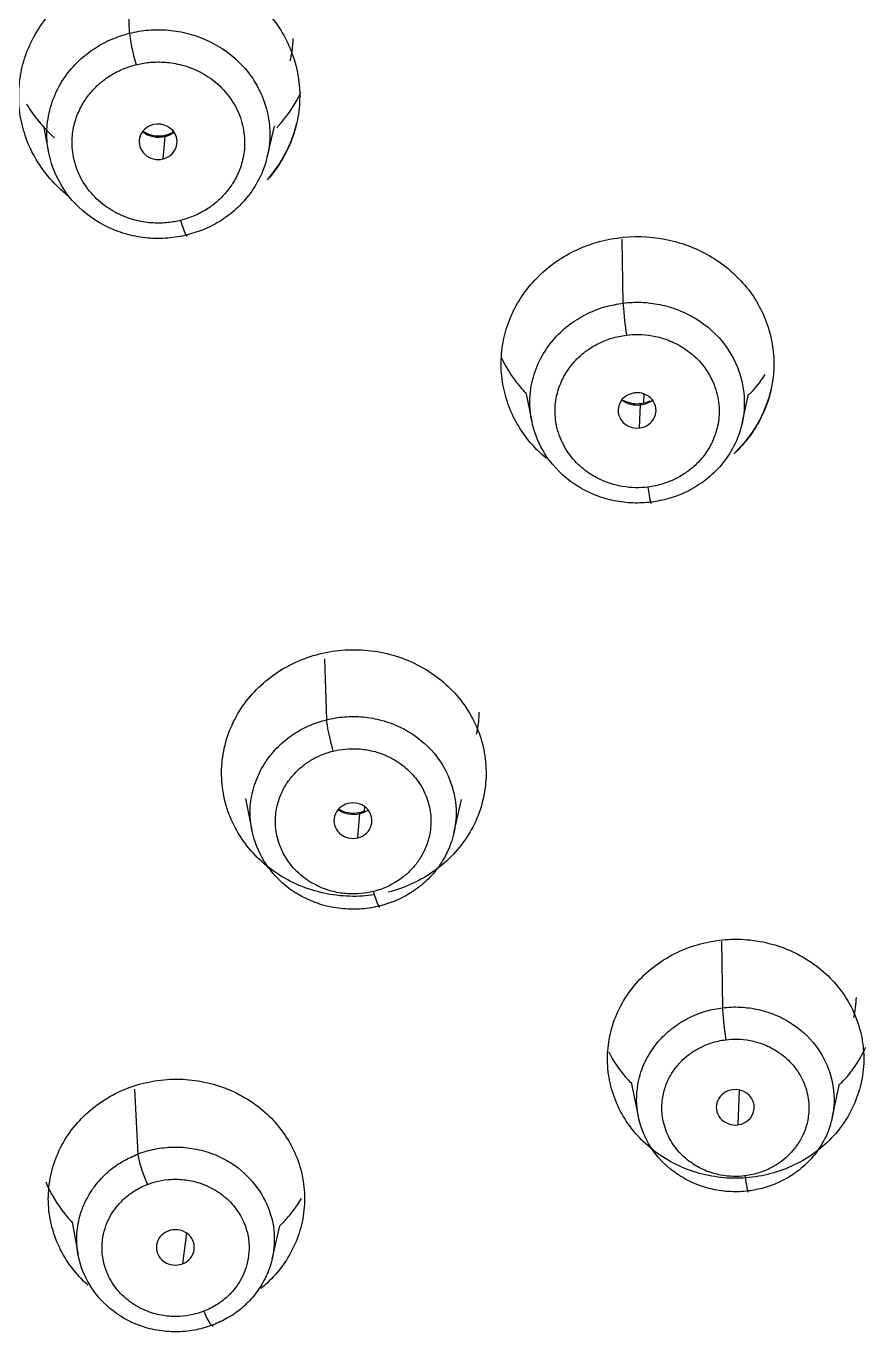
# Model space of a CAD drawing. Extents: x 1777 to 3131, y 3495 to 4487.
# Drawn here: x 2228.08 to 2238.04, y 4128.68 to 4144.18 of the extents above; entities that cross this region are included whole.
import ezdxf

# ---------------------------------------------------------------- set-up
doc = ezdxf.new("R2010")
doc.units = 0
doc.header["$LTSCALE"] = 30
doc.header["$MEASUREMENT"] = 0
doc.layers.add('\\M+5B3DF\\M+5B4E7\\M+5CFDF', color=3, linetype='CONTINUOUS', lineweight=9)

msp = doc.modelspace()

# ---------------------------------------------------------------- linework, layer by layer
at = {"layer": '\\M+5B3DF\\M+5B4E7\\M+5CFDF', "color": 0, "lineweight": -3}
for p, q in [((2229.305, 4144.09), (2229.285, 4144.837)), ((2228.285, 4142.994), (2228.346, 4142.675)), ((2229.817, 4142.913), (2229.819, 4142.937)), ((2230.938, 4142.622), (2231.025, 4142.99)), ((2229.703, 4142.599), (2229.729, 4142.867)), ((2235.158, 4140.889), (2235.147, 4141.649)), ((2234.005, 4139.828), (2234.075, 4139.485)), ((2235.352, 4139.408), (2235.365, 4139.683)), ((2235.404, 4139.813), (2235.399, 4139.702)), ((2236.568, 4139.463), (2236.646, 4139.809)), ((2231.618, 4136.67), (2231.641, 4135.946)), ((2230.682, 4135.014), (2230.755, 4134.638)), ((2232.093, 4134.915), (2232.089, 4134.864)), ((2233.151, 4134.6), (2233.243, 4135.002)), ((2232.013, 4134.545), (2232.038, 4134.834)), ((2232.043, 4134.845), (2232.047, 4134.844)), ((2236.323, 4133.32), (2236.336, 4132.529)), ((2235.255, 4131.649), (2235.338, 4131.239)), ((2237.636, 4131.223), (2237.724, 4131.628)), ((2229.366, 4131.563), (2229.403, 4130.794)), ((2236.535, 4131.555), (2236.517, 4131.14)), ((2228.624, 4129.988), (2228.698, 4129.593)), ((2230.996, 4129.548), (2231.087, 4129.943)), ((2229.98, 4129.858), (2229.935, 4129.492))]:
    msp.add_line(p, q, dxfattribs=at)
for centre, major_axis, ratio, start_param, end_param in [((2229.383, 4143.824), (-0.073, 0.291), 0.092301, 0.394717, 1.924045), ((2229.645, 4142.803), (-0.225, 0), 0.934575, 4.975682, 8.117275), ((2229.652, 4143.137), (-0.296, 0.007), 0.943636, 0.888106, 1.85341), ((2229.645, 4142.803), (-0.225, 0), 0.934575, 1.83409, 4.975682), ((2229.657, 4143.363), (1.669, -0.037), 0.943636, 5.610906, 6.0825), ((2229.652, 4143.137), (-0.296, 0.007), 0.943636, 1.85341, 2.256172), ((2229.806, 4142.587), (0.073, -0.291), 0.092301, 3.149086, 3.396683), ((2229.912, 4141.977), (0.073, -0.291), 0.092301, 5.065638, 6.538276), ((2235.197, 4140.616), (0.037, -0.298), 0.046549, 3.548022, 5.074186), ((2235.323, 4139.616), (-0.225, 0), 0.934536, 4.843899, 7.985491), ((2235.323, 4139.616), (-0.225, 0), 0.934536, 1.702306, 4.843899), ((2235.328, 4140.185), (1.62, -0.016), 0.942855, 5.50507, 6.084012), ((2235.326, 4139.961), (-0.298, 0.003), 0.942855, 0.910191, 1.710955), ((2235.326, 4139.961), (-0.298, 0.003), 0.942855, 1.710955, 2.232605), ((2235.404, 4139.396), (0.037, -0.298), 0.046549, 3.142437, 3.408395), ((2235.451, 4138.814), (-0.037, 0.298), 0.046549, 1.932593, 3.408396), ((2231.718, 4135.681), (0.073, -0.291), 0.092301, 3.542661, 5.065638), ((2231.955, 4134.749), (-0.225, 0), 0.934445, 4.975086, 8.116679), ((2231.961, 4135.106), (-0.3, 0.005), 0.941598, 0.939648, 1.848452), ((2231.955, 4134.749), (-0.225, 0), 0.934445, 1.833493, 4.975086), ((2231.961, 4135.106), (-0.3, 0.005), 0.941598, 1.848452, 2.204042), ((2232.196, 4134.016), (-0.073, 0.291), 0.092301, 1.924045, 3.403035), ((2236.375, 4132.257), (0.037, -0.298), 0.046549, 3.554397, 5.074186), ((2236.488, 4131.349), (-0.225, 0), 0.934409, 4.843628, 7.985221), ((2236.488, 4131.349), (-0.225, 0), 0.934409, 1.702036, 4.843628), ((2229.518, 4130.541), (0.108, -0.28), 0.136474, 3.531647, 5.051436), ((2236.603, 4130.642), (-0.037, 0.298), 0.046549, 1.932593, 3.414771), ((2229.849, 4129.687), (-0.225, 0), 0.934366, 1.964422, 5.106015), ((2229.849, 4129.687), (-0.225, 0), 0.934366, 5.106015, 8.247608), ((2230.185, 4129.036), (-0.108, 0.28), 0.136474, 1.909843, 3.392021)]:
    msp.add_ellipse(centre, major_axis=major_axis, ratio=ratio, start_param=start_param, end_param=end_param, dxfattribs=at)
for points, knots in [([(2228.588, 4142.153), (2228.544, 4142.187), (2228.502, 4142.224), (2228.393, 4142.328), (2228.332, 4142.399), (2228.222, 4142.551), (2228.174, 4142.632), (2228.094, 4142.8), (2228.063, 4142.886), (2228.016, 4143.064), (2228.001, 4143.156), (2227.989, 4143.339), (2227.992, 4143.43), (2228.014, 4143.612), (2228.034, 4143.704), (2228.119, 4143.967), (2228.209, 4144.134), (2228.445, 4144.426), (2228.593, 4144.553), (2228.922, 4144.751), (2229.108, 4144.823), (2229.491, 4144.902), (2229.692, 4144.909), (2230.08, 4144.859), (2230.271, 4144.801), (2230.616, 4144.629), (2230.774, 4144.513), (2231.034, 4144.24), (2231.139, 4144.08), (2231.281, 4143.739), (2231.32, 4143.555), (2231.325, 4143.281), (2231.318, 4143.188), (2231.287, 4143.007), (2231.263, 4142.919), (2231.166, 4142.659), (2231.068, 4142.496), (2230.941, 4142.354)], [0, 0, 0, 0, 0.021913, 0.021913, 0.059532, 0.059532, 0.09715, 0.09715, 0.134769, 0.134769, 0.172388, 0.172388, 0.210007, 0.210007, 0.247625, 0.247625, 0.322863, 0.322863, 0.3981, 0.3981, 0.473338, 0.473338, 0.548575, 0.548575, 0.623813, 0.623813, 0.69905, 0.69905, 0.774288, 0.774288, 0.849525, 0.849525, 0.887144, 0.887144, 0.924763, 0.924763, 1, 1, 1, 1]), ([(2228.334, 4143.04), (2228.336, 4143.051), (2228.35, 4143.154), (2228.403, 4143.341), (2228.531, 4143.575), (2228.698, 4143.768), (2228.89, 4143.917), (2229.093, 4144.027), (2229.236, 4144.07), (2229.305, 4144.09)], [0, 0, 0, 0, 0.02414, 0.211407, 0.388814, 0.556369, 0.714081, 0.861955, 1, 1, 1, 1]), ([(2229.305, 4144.09), (2229.342, 4144.099), (2229.417, 4144.116), (2229.533, 4144.129), (2229.651, 4144.134), (2229.77, 4144.129), (2229.889, 4144.113), (2230.008, 4144.087), (2230.126, 4144.05), (2230.357, 4143.954), (2230.752, 4143.671), (2230.939, 4143.26), (2230.964, 4143.004)], [0, 0, 0, 0, 0.050199, 0.101028, 0.152485, 0.204574, 0.257293, 0.310645, 0.36463, 0.419249, 0.642303, 1, 1, 1, 1]), ([(2231.21, 4143.763), (2231.219, 4143.8), (2231.236, 4143.888), (2231.245, 4143.977), (2231.246, 4144.028), (2231.246, 4144.028)], [0, 0, 0, 0, 0.42874, 0.999837, 1, 1, 1, 1]), ([(2231.051, 4142.969), (2231.056, 4142.975), (2231.172, 4143.101), (2231.268, 4143.243), (2231.337, 4143.388)], [0, 0, 0, 0, 0.042851, 1, 1, 1, 1]), ([(2228.083, 4143.252), (2228.095, 4143.233), (2228.187, 4143.086), (2228.302, 4142.953), (2228.417, 4142.851)], [0, 0, 0, 0, 0.129457, 1, 1, 1, 1]), ([(2229.99, 4141.698), (2229.952, 4141.689), (2229.877, 4141.672), (2229.761, 4141.659), (2229.643, 4141.654), (2229.523, 4141.659), (2229.404, 4141.675), (2229.285, 4141.701), (2229.168, 4141.738), (2228.941, 4141.833), (2228.546, 4142.113), (2228.318, 4142.609), (2228.324, 4142.955), (2228.334, 4143.04)], [0, 0, 0, 0, 0.04509, 0.090691, 0.136804, 0.183427, 0.23056, 0.278203, 0.326355, 0.375015, 0.569296, 0.893681, 1, 1, 1, 1]), ([(2229.739, 4142.88), (2229.706, 4142.871), (2229.639, 4142.863), (2229.546, 4142.882), (2229.494, 4142.909), (2229.474, 4142.922)], [0, 0, 0, 0, 0.355639, 0.727123, 1, 1, 1, 1]), ([(2230.964, 4143.004), (2230.964, 4143.004), (2230.974, 4142.907), (2230.968, 4142.718), (2230.893, 4142.45), (2230.765, 4142.216), (2230.599, 4142.022), (2230.407, 4141.872), (2230.203, 4141.761), (2230.059, 4141.718), (2229.99, 4141.698)], [0, 0, 0, 0, 0.000021, 0.167081, 0.326097, 0.477054, 0.619935, 0.754728, 0.881419, 1, 1, 1, 1]), ([(2229.817, 4142.913), (2229.815, 4142.912), (2229.79, 4142.897), (2229.762, 4142.886), (2229.733, 4142.878)], [0, 0, 0, 0, 0.075899, 1, 1, 1, 1]), ([(2234.246, 4139.049), (2234.17, 4139.113), (2234.1, 4139.184), (2233.923, 4139.403), (2233.836, 4139.562), (2233.754, 4139.816), (2233.734, 4139.903), (2233.712, 4140.078), (2233.709, 4140.168), (2233.72, 4140.344), (2233.733, 4140.431), (2233.777, 4140.603), (2233.807, 4140.688), (2233.883, 4140.851), (2233.928, 4140.928), (2234.032, 4141.075), (2234.092, 4141.146), (2234.288, 4141.338), (2234.444, 4141.445), (2234.783, 4141.601), (2234.969, 4141.651), (2235.345, 4141.689), (2235.538, 4141.676), (2235.905, 4141.59), (2236.082, 4141.516), (2236.394, 4141.318), (2236.533, 4141.192), (2236.753, 4140.906), (2236.837, 4140.742), (2236.937, 4140.403), (2236.956, 4140.223), (2236.925, 4139.872), (2236.876, 4139.697), (2236.717, 4139.377), (2236.607, 4139.228), (2236.471, 4139.102)], [0, 0, 0, 0, 0.040165, 0.040165, 0.113999, 0.113999, 0.150916, 0.150916, 0.187832, 0.187832, 0.224749, 0.224749, 0.261666, 0.261666, 0.298582, 0.298582, 0.335499, 0.335499, 0.409333, 0.409333, 0.483166, 0.483166, 0.556999, 0.556999, 0.630833, 0.630833, 0.704666, 0.704666, 0.7785, 0.7785, 0.852333, 0.852333, 0.926167, 0.926167, 1, 1, 1, 1]), ([(2234.052, 4139.726), (2234.052, 4139.726), (2234.053, 4139.823), (2234.081, 4140.009), (2234.187, 4140.265), (2234.342, 4140.479), (2234.529, 4140.649), (2234.735, 4140.771), (2234.945, 4140.853), (2235.089, 4140.877), (2235.158, 4140.889)], [0, 0, 0, 0, 0.000031, 0.169571, 0.330207, 0.481943, 0.624786, 0.758741, 0.883811, 1, 1, 1, 1]), ([(2235.158, 4140.889), (2235.193, 4140.893), (2235.265, 4140.9), (2235.374, 4140.9), (2235.484, 4140.891), (2235.594, 4140.874), (2235.703, 4140.847), (2235.81, 4140.81), (2235.914, 4140.765), (2236.126, 4140.649), (2236.468, 4140.341), (2236.598, 4139.933), (2236.595, 4139.691)], [0, 0, 0, 0, 0.049567, 0.099735, 0.150504, 0.201876, 0.253851, 0.306429, 0.359612, 0.413401, 0.644878, 1, 1, 1, 1]), ([(2233.716, 4140.238), (2233.761, 4140.145), (2233.848, 4140.001), (2233.956, 4139.871), (2234, 4139.824)], [0, 0, 0, 0, 0.621211, 1, 1, 1, 1]), ([(2236.652, 4139.804), (2236.71, 4139.863), (2236.775, 4139.942), (2236.833, 4140.025), (2236.844, 4140.041)], [0, 0, 0, 0, 0.807219, 1, 1, 1, 1]), ([(2235.49, 4138.527), (2235.454, 4138.524), (2235.382, 4138.517), (2235.272, 4138.517), (2235.162, 4138.525), (2235.052, 4138.543), (2234.943, 4138.57), (2234.836, 4138.607), (2234.732, 4138.652), (2234.526, 4138.765), (2234.183, 4139.071), (2234.049, 4139.48), (2234.052, 4139.726)], [0, 0, 0, 0, 0.049934, 0.100371, 0.151309, 0.202748, 0.254689, 0.307129, 0.360069, 0.413509, 0.638124, 1, 1, 1, 1]), ([(2235.373, 4139.695), (2235.339, 4139.69), (2235.272, 4139.691), (2235.202, 4139.714), (2235.169, 4139.731), (2235.166, 4139.734)], [0, 0, 0, 0, 0.459928, 0.939522, 1, 1, 1, 1]), ([(2235.476, 4139.727), (2235.467, 4139.722), (2235.431, 4139.706), (2235.392, 4139.697), (2235.361, 4139.693)], [0, 0, 0, 0, 0.272603, 1, 1, 1, 1]), ([(2236.595, 4139.691), (2236.595, 4139.691), (2236.594, 4139.596), (2236.567, 4139.411), (2236.463, 4139.156), (2236.309, 4138.941), (2236.123, 4138.771), (2235.917, 4138.647), (2235.705, 4138.564), (2235.56, 4138.539), (2235.49, 4138.527)], [0, 0, 0, 0, 0.000032, 0.168018, 0.327652, 0.478917, 0.621797, 0.756278, 0.882349, 1, 1, 1, 1]), ([(2232.206, 4133.869), (2232.16, 4133.862), (2232.114, 4133.857), (2231.966, 4133.848), (2231.862, 4133.851), (2231.658, 4133.876), (2231.559, 4133.898), (2231.365, 4133.959), (2231.27, 4133.999), (2231.004, 4134.143), (2230.846, 4134.272), (2230.597, 4134.574), (2230.504, 4134.75), (2230.424, 4135.027), (2230.407, 4135.123), (2230.394, 4135.313), (2230.397, 4135.409), (2230.424, 4135.599), (2230.447, 4135.693), (2230.513, 4135.874), (2230.555, 4135.961), (2230.71, 4136.212), (2230.847, 4136.358), (2231.173, 4136.592), (2231.359, 4136.678), (2231.559, 4136.728)], [0, 0, 0, 0, 0.02922, 0.02922, 0.093939, 0.093939, 0.158658, 0.158658, 0.223376, 0.223376, 0.352814, 0.352814, 0.482251, 0.482251, 0.54697, 0.54697, 0.611688, 0.611688, 0.676407, 0.676407, 0.741125, 0.741125, 0.870563, 0.870563, 1, 1, 1, 1]), ([(2231.559, 4136.728), (2231.659, 4136.753), (2231.76, 4136.768), (2231.964, 4136.781), (2232.068, 4136.778), (2232.272, 4136.753), (2232.372, 4136.731), (2232.566, 4136.67), (2232.661, 4136.63), (2232.927, 4136.487), (2233.085, 4136.357), (2233.333, 4136.055), (2233.427, 4135.879), (2233.506, 4135.603), (2233.523, 4135.507), (2233.537, 4135.316), (2233.533, 4135.22), (2233.507, 4135.03), (2233.483, 4134.936), (2233.418, 4134.755), (2233.376, 4134.668), (2233.221, 4134.417), (2233.084, 4134.271), (2232.758, 4134.037), (2232.571, 4133.951), (2232.371, 4133.901)], [0, 0, 0, 0, 0.0625, 0.0625, 0.125, 0.125, 0.1875, 0.1875, 0.25, 0.25, 0.375, 0.375, 0.5, 0.5, 0.5625, 0.5625, 0.625, 0.625, 0.6875, 0.6875, 0.75, 0.75, 0.875, 0.875, 1, 1, 1, 1]), ([(2231.641, 4135.946), (2231.676, 4135.954), (2231.746, 4135.97), (2231.854, 4135.982), (2231.964, 4135.987), (2232.076, 4135.981), (2232.188, 4135.966), (2232.299, 4135.941), (2232.408, 4135.906), (2232.621, 4135.815), (2232.985, 4135.551), (2233.154, 4135.167), (2233.175, 4134.928)], [0, 0, 0, 0, 0.050529, 0.10168, 0.153454, 0.205853, 0.258876, 0.312524, 0.366798, 0.421698, 0.640953, 1, 1, 1, 1]), ([(2233.421, 4135.776), (2233.424, 4135.792), (2233.442, 4135.878), (2233.451, 4135.965), (2233.453, 4136.036)], [0, 0, 0, 0, 0.182238, 1, 1, 1, 1]), ([(2230.739, 4134.756), (2230.739, 4134.756), (2230.731, 4134.844), (2230.739, 4135.017), (2230.811, 4135.262), (2230.93, 4135.475), (2231.083, 4135.651), (2231.259, 4135.788), (2231.446, 4135.888), (2231.577, 4135.927), (2231.641, 4135.946)], [0, 0, 0, 0, 0.000019, 0.16746, 0.326699, 0.477739, 0.620586, 0.755243, 0.881713, 1, 1, 1, 1]), ([(2232.049, 4134.847), (2232.015, 4134.838), (2231.948, 4134.83), (2231.855, 4134.849), (2231.805, 4134.874), (2231.786, 4134.886)], [0, 0, 0, 0, 0.363849, 0.743846, 1, 1, 1, 1]), ([(2233.175, 4134.928), (2233.175, 4134.928), (2233.182, 4134.84), (2233.174, 4134.668), (2233.104, 4134.423), (2232.986, 4134.21), (2232.833, 4134.034), (2232.657, 4133.897), (2232.469, 4133.796), (2232.337, 4133.756), (2232.273, 4133.737)], [0, 0, 0, 0, 0.000027, 0.166534, 0.325178, 0.475943, 0.618819, 0.753793, 0.880857, 1, 1, 1, 1]), ([(2232.273, 4133.737), (2232.238, 4133.729), (2232.168, 4133.713), (2232.06, 4133.701), (2231.949, 4133.697), (2231.838, 4133.702), (2231.726, 4133.717), (2231.614, 4133.742), (2231.505, 4133.778), (2231.296, 4133.866), (2230.932, 4134.129), (2230.76, 4134.512), (2230.739, 4134.756)], [0, 0, 0, 0, 0.050505, 0.101649, 0.15343, 0.20585, 0.258907, 0.3126, 0.366931, 0.421897, 0.635205, 1, 1, 1, 1]), ([(2232.038, 4134.834), (2232.039, 4134.84), (2232.04, 4134.844), (2232.043, 4134.845), (2232.043, 4134.845)], [0, 0, 0, 0, 0.892072, 1, 1, 1, 1]), ([(2236.691, 4130.52), (2236.591, 4130.507), (2236.492, 4130.504), (2236.294, 4130.516), (2236.195, 4130.532), (2236.003, 4130.58), (2235.91, 4130.612), (2235.732, 4130.694), (2235.646, 4130.744), (2235.41, 4130.913), (2235.276, 4131.056), (2235.078, 4131.375), (2235.012, 4131.556), (2234.973, 4131.83), (2234.97, 4131.925), (2234.983, 4132.11), (2234.999, 4132.201), (2235.05, 4132.38), (2235.086, 4132.468), (2235.173, 4132.634), (2235.225, 4132.713), (2235.408, 4132.935), (2235.56, 4133.059), (2235.905, 4133.245), (2236.095, 4133.306), (2236.294, 4133.33)], [0, 0, 0, 0, 0.0625, 0.0625, 0.125, 0.125, 0.1875, 0.1875, 0.25, 0.25, 0.375, 0.375, 0.5, 0.5, 0.5625, 0.5625, 0.625, 0.625, 0.6875, 0.6875, 0.75, 0.75, 0.875, 0.875, 1, 1, 1, 1]), ([(2236.294, 4133.33), (2236.393, 4133.343), (2236.493, 4133.346), (2236.69, 4133.334), (2236.79, 4133.318), (2236.982, 4133.27), (2237.074, 4133.238), (2237.253, 4133.156), (2237.338, 4133.106), (2237.574, 4132.937), (2237.709, 4132.794), (2237.907, 4132.474), (2237.972, 4132.294), (2238.011, 4132.019), (2238.015, 4131.925), (2238.002, 4131.74), (2237.986, 4131.649), (2237.934, 4131.47), (2237.899, 4131.382), (2237.811, 4131.216), (2237.759, 4131.137), (2237.576, 4130.915), (2237.425, 4130.791), (2237.08, 4130.605), (2236.89, 4130.544), (2236.691, 4130.52)], [0, 0, 0, 0, 0.0625, 0.0625, 0.125, 0.125, 0.1875, 0.1875, 0.25, 0.25, 0.375, 0.375, 0.5, 0.5, 0.5625, 0.5625, 0.625, 0.625, 0.6875, 0.6875, 0.75, 0.75, 0.875, 0.875, 1, 1, 1, 1]), ([(2237.895, 4132.414), (2237.912, 4132.493), (2237.922, 4132.572), (2237.924, 4132.653), (2237.924, 4132.653)], [0, 0, 0, 0, 0.99973, 1, 1, 1, 1]), ([(2235.321, 4131.521), (2235.321, 4131.521), (2235.327, 4131.604), (2235.359, 4131.764), (2235.46, 4131.984), (2235.601, 4132.169), (2235.769, 4132.316), (2235.953, 4132.424), (2236.143, 4132.497), (2236.273, 4132.519), (2236.336, 4132.529)], [0, 0, 0, 0, 0.000027, 0.166013, 0.324283, 0.47484, 0.617688, 0.752829, 0.880265, 1, 1, 1, 1]), ([(2236.336, 4132.529), (2236.371, 4132.533), (2236.442, 4132.54), (2236.55, 4132.539), (2236.658, 4132.529), (2236.766, 4132.509), (2236.873, 4132.48), (2236.977, 4132.441), (2237.077, 4132.392), (2237.262, 4132.28), (2237.568, 4131.984), (2237.673, 4131.598), (2237.657, 4131.365)], [0, 0, 0, 0, 0.051639, 0.103832, 0.156581, 0.209884, 0.263743, 0.318159, 0.373131, 0.428661, 0.638365, 1, 1, 1, 1]), ([(2234.987, 4132.005), (2235.041, 4131.899), (2235.125, 4131.774), (2235.226, 4131.663), (2235.246, 4131.641)], [0, 0, 0, 0, 0.803878, 1, 1, 1, 1]), ([(2237.731, 4131.622), (2237.788, 4131.68), (2237.905, 4131.818), (2237.995, 4131.973), (2238.036, 4132.062)], [0, 0, 0, 0, 0.447237, 1, 1, 1, 1]), ([(2229.28, 4131.575), (2229.373, 4131.611), (2229.468, 4131.637), (2229.662, 4131.673), (2229.763, 4131.683), (2229.962, 4131.683), (2230.06, 4131.674), (2230.255, 4131.638), (2230.352, 4131.61), (2230.626, 4131.504), (2230.796, 4131.399), (2231.076, 4131.138), (2231.189, 4130.98), (2231.303, 4130.724), (2231.332, 4130.634), (2231.371, 4130.452), (2231.381, 4130.36), (2231.381, 4130.174), (2231.371, 4130.081), (2231.333, 4129.899), (2231.304, 4129.811), (2231.189, 4129.551), (2231.078, 4129.395), (2230.913, 4129.241), (2230.888, 4129.219), (2230.862, 4129.199)], [0, 0, 0, 0, 0.069725, 0.069725, 0.139451, 0.139451, 0.209176, 0.209176, 0.278901, 0.278901, 0.418352, 0.418352, 0.557802, 0.557802, 0.627528, 0.627528, 0.697253, 0.697253, 0.766978, 0.766978, 0.836703, 0.836703, 0.976154, 0.976154, 1, 1, 1, 1]), ([(2228.816, 4129.237), (2228.807, 4129.245), (2228.797, 4129.254), (2228.648, 4129.392), (2228.535, 4129.55), (2228.421, 4129.807), (2228.392, 4129.897), (2228.353, 4130.079), (2228.343, 4130.17), (2228.343, 4130.356), (2228.353, 4130.45), (2228.391, 4130.631), (2228.42, 4130.72), (2228.535, 4130.979), (2228.646, 4131.135), (2228.928, 4131.398), (2229.095, 4131.503), (2229.28, 4131.575)], [0, 0, 0, 0, 0.012857, 0.012857, 0.210286, 0.210286, 0.309, 0.309, 0.407714, 0.407714, 0.506429, 0.506429, 0.605143, 0.605143, 0.802571, 0.802571, 1, 1, 1, 1]), ([(2236.642, 4130.356), (2236.607, 4130.353), (2236.537, 4130.346), (2236.431, 4130.347), (2236.323, 4130.356), (2236.215, 4130.375), (2236.108, 4130.404), (2236.003, 4130.443), (2235.901, 4130.493), (2235.716, 4130.605), (2235.41, 4130.901), (2235.304, 4131.287), (2235.321, 4131.521)], [0, 0, 0, 0, 0.050692, 0.10222, 0.154583, 0.207781, 0.261813, 0.316679, 0.372379, 0.428911, 0.637682, 1, 1, 1, 1]), ([(2237.657, 4131.365), (2237.657, 4131.365), (2237.651, 4131.281), (2237.618, 4131.121), (2237.517, 4130.9), (2237.375, 4130.715), (2237.207, 4130.568), (2237.023, 4130.461), (2236.834, 4130.388), (2236.704, 4130.366), (2236.642, 4130.356)], [0, 0, 0, 0, 0.00003, 0.166692, 0.325436, 0.47625, 0.619123, 0.754045, 0.881007, 1, 1, 1, 1]), ([(2229.403, 4130.794), (2229.436, 4130.806), (2229.503, 4130.83), (2229.607, 4130.855), (2229.714, 4130.871), (2229.824, 4130.878), (2229.935, 4130.876), (2230.047, 4130.863), (2230.157, 4130.841), (2230.367, 4130.777), (2230.744, 4130.565), (2231, 4130.139), (2231.028, 4129.785), (2231.016, 4129.664), (2231.011, 4129.627)], [0, 0, 0, 0, 0.043466, 0.087398, 0.131797, 0.176664, 0.221998, 0.267801, 0.314072, 0.360813, 0.537325, 0.84174, 0.950759, 1, 1, 1, 1]), ([(2228.688, 4129.656), (2228.681, 4129.711), (2228.676, 4129.846), (2228.708, 4130.055), (2228.793, 4130.268), (2228.914, 4130.451), (2229.062, 4130.599), (2229.226, 4130.716), (2229.345, 4130.768), (2229.403, 4130.794)], [0, 0, 0, 0, 0.117445, 0.284932, 0.444257, 0.595423, 0.738434, 0.873293, 1, 1, 1, 1]), ([(2228.313, 4130.465), (2228.368, 4130.329), (2228.466, 4130.164), (2228.593, 4130.019), (2228.623, 4129.987)], [0, 0, 0, 0, 0.773822, 1, 1, 1, 1]), ([(2231.088, 4129.942), (2231.145, 4129.998), (2231.237, 4130.103), (2231.314, 4130.217), (2231.343, 4130.267)], [0, 0, 0, 0, 0.576656, 1, 1, 1, 1]), ([(2230.299, 4128.768), (2230.267, 4128.757), (2230.201, 4128.733), (2230.098, 4128.708), (2229.992, 4128.691), (2229.882, 4128.684), (2229.771, 4128.686), (2229.659, 4128.698), (2229.546, 4128.721), (2229.336, 4128.785), (2228.959, 4128.997), (2228.734, 4129.37), (2228.691, 4129.628), (2228.688, 4129.656)], [0, 0, 0, 0, 0.048614, 0.098029, 0.148245, 0.199261, 0.251078, 0.303694, 0.357109, 0.411323, 0.611533, 0.959015, 1, 1, 1, 1]), ([(2231.011, 4129.627), (2231.004, 4129.586), (2230.98, 4129.47), (2230.909, 4129.293), (2230.787, 4129.11), (2230.639, 4128.962), (2230.476, 4128.846), (2230.357, 4128.794), (2230.299, 4128.768)], [0, 0, 0, 0, 0.11011, 0.309065, 0.497544, 0.675534, 0.843023, 1, 1, 1, 1])]:
    msp.add_open_spline(points, degree=3, knots=knots, dxfattribs=at)
for points in [[(2229.912, 4141.87), (2229.865, 4141.859), (2229.764, 4141.84), (2229.59, 4141.834), (2229.395, 4141.861), (2229.189, 4141.931), (2228.985, 4142.053), (2228.805, 4142.232), (2228.672, 4142.468), (2228.618, 4142.714), (2228.628, 4142.931), (2228.678, 4143.115), (2228.755, 4143.269), (2228.843, 4143.39), (2228.943, 4143.491), (2229.057, 4143.579), (2229.196, 4143.657), (2229.316, 4143.701), (2229.383, 4143.717)], [(2229.383, 4143.717), (2229.43, 4143.729), (2229.531, 4143.748), (2229.705, 4143.753), (2229.899, 4143.727), (2230.105, 4143.658), (2230.309, 4143.535), (2230.489, 4143.357), (2230.622, 4143.121), (2230.677, 4142.875), (2230.668, 4142.658), (2230.617, 4142.473), (2230.541, 4142.319), (2230.451, 4142.197), (2230.352, 4142.096), (2230.237, 4142.008), (2230.099, 4141.931), (2229.979, 4141.887), (2229.912, 4141.87)], [(2235.451, 4138.707), (2235.405, 4138.701), (2235.308, 4138.696), (2235.15, 4138.709), (2234.975, 4138.754), (2234.795, 4138.837), (2234.62, 4138.968), (2234.472, 4139.149), (2234.369, 4139.381), (2234.341, 4139.627), (2234.376, 4139.842), (2234.449, 4140.017), (2234.545, 4140.16), (2234.65, 4140.268), (2234.76, 4140.353), (2234.881, 4140.421), (2235.02, 4140.476), (2235.135, 4140.502), (2235.197, 4140.509)], [(2235.197, 4140.509), (2235.243, 4140.515), (2235.34, 4140.52), (2235.498, 4140.507), (2235.672, 4140.463), (2235.852, 4140.38), (2236.027, 4140.249), (2236.175, 4140.069), (2236.278, 4139.837), (2236.307, 4139.59), (2236.272, 4139.375), (2236.2, 4139.2), (2236.103, 4139.056), (2235.998, 4138.948), (2235.887, 4138.864), (2235.767, 4138.795), (2235.628, 4138.74), (2235.513, 4138.715), (2235.451, 4138.707)], [(2232.196, 4133.909), (2232.149, 4133.898), (2232.052, 4133.881), (2231.898, 4133.877), (2231.721, 4133.902), (2231.536, 4133.967), (2231.352, 4134.079), (2231.187, 4134.248), (2231.072, 4134.465), (2231.029, 4134.681), (2231.038, 4134.869), (2231.084, 4135.033), (2231.151, 4135.169), (2231.23, 4135.277), (2231.32, 4135.369), (2231.424, 4135.449), (2231.55, 4135.52), (2231.658, 4135.559), (2231.718, 4135.574)], [(2231.718, 4135.574), (2231.765, 4135.586), (2231.862, 4135.602), (2232.016, 4135.606), (2232.192, 4135.581), (2232.378, 4135.516), (2232.561, 4135.404), (2232.726, 4135.236), (2232.842, 4135.019), (2232.885, 4134.803), (2232.876, 4134.614), (2232.83, 4134.45), (2232.763, 4134.315), (2232.684, 4134.206), (2232.594, 4134.114), (2232.49, 4134.034), (2232.363, 4133.963), (2232.256, 4133.924), (2232.196, 4133.909)], [(2232.091, 4134.862), (2232.074, 4134.855), (2232.056, 4134.849), (2232.037, 4134.844)], [(2236.603, 4130.535), (2236.559, 4130.53), (2236.468, 4130.525), (2236.315, 4130.54), (2236.149, 4130.586), (2235.978, 4130.674), (2235.817, 4130.809), (2235.685, 4131.001), (2235.619, 4131.214), (2235.613, 4131.405), (2235.646, 4131.571), (2235.707, 4131.712), (2235.782, 4131.825), (2235.866, 4131.917), (2235.961, 4131.995), (2236.071, 4132.061), (2236.203, 4132.117), (2236.314, 4132.143), (2236.375, 4132.15)], [(2236.375, 4132.15), (2236.418, 4132.156), (2236.509, 4132.161), (2236.662, 4132.146), (2236.828, 4132.1), (2236.999, 4132.012), (2237.159, 4131.878), (2237.292, 4131.686), (2237.359, 4131.473), (2237.365, 4131.281), (2237.332, 4131.115), (2237.271, 4130.974), (2237.195, 4130.86), (2237.111, 4130.769), (2237.017, 4130.691), (2236.907, 4130.624), (2236.775, 4130.569), (2236.664, 4130.543), (2236.603, 4130.535)], [(2230.185, 4128.929), (2230.145, 4128.913), (2230.058, 4128.886), (2229.906, 4128.864), (2229.732, 4128.868), (2229.543, 4128.912), (2229.351, 4129.003), (2229.17, 4129.156), (2229.047, 4129.346), (2228.988, 4129.53), (2228.974, 4129.698), (2228.994, 4129.849), (2229.035, 4129.976), (2229.091, 4130.085), (2229.161, 4130.183), (2229.248, 4130.274), (2229.361, 4130.36), (2229.461, 4130.412), (2229.518, 4130.434)], [(2229.518, 4130.434), (2229.558, 4130.449), (2229.644, 4130.476), (2229.796, 4130.499), (2229.97, 4130.494), (2230.159, 4130.451), (2230.351, 4130.36), (2230.532, 4130.207), (2230.656, 4130.017), (2230.715, 4129.834), (2230.729, 4129.665), (2230.709, 4129.514), (2230.668, 4129.386), (2230.612, 4129.277), (2230.542, 4129.179), (2230.454, 4129.088), (2230.342, 4129.003), (2230.242, 4128.951), (2230.185, 4128.929)]]:
    msp.add_open_spline(points, degree=3, dxfattribs=at)

doc.saveas('drawing.dxf')
